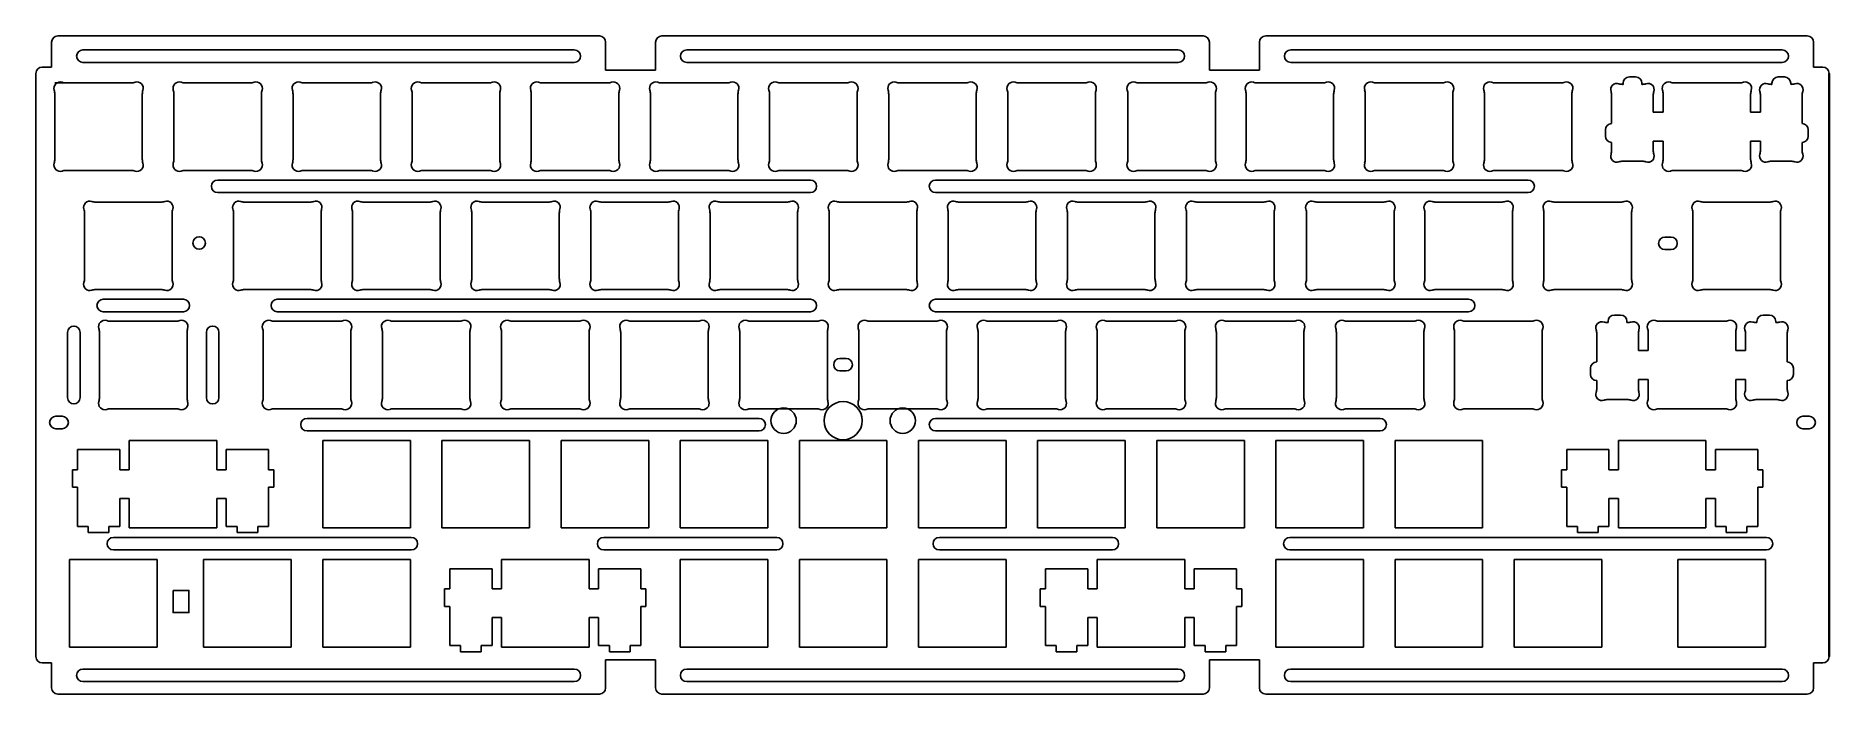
# Model space of a CAD drawing. Header units: millimetres. Extents: x 2777 to 3063, y 1145 to 1250.
import ezdxf

# ---------------------------------------------------------------- set-up
doc = ezdxf.new("R2010")
doc.units = ezdxf.units.MM
doc.layers.add('粗实线层', color=7, linetype='Continuous', lineweight=35)

msp = doc.modelspace()

# ---------------------------------------------------------------- linework, layer by layer
for p, q in [((2779.15, 1248.84), (2779.15, 1244.84)), ((2780.15, 1249.84), (2866.75, 1249.84)), ((2784.15, 1247.59), (2862.75, 1247.59)), ((2867.75, 1248.84), (2867.75, 1244.34)), ((2875.75, 1248.84), (2875.75, 1244.34)), ((2876.75, 1249.84), (2963.3, 1249.84)), ((2880.72, 1247.59), (2959.32, 1247.59)), ((2964.3, 1248.84), (2964.3, 1244.34)), ((2972.3, 1248.84), (2972.3, 1244.34)), ((3059.9, 1249.84), (2973.3, 1249.84)), ((2977.3, 1247.59), (3055.9, 1247.59)), ((3060.9, 1248.84), (3060.9, 1244.84)), ((2777.65, 1244.84), (2779.15, 1244.84)), ((2784.15, 1245.59), (2862.75, 1245.59)), ((2880.72, 1245.59), (2959.32, 1245.59)), ((2977.3, 1245.59), (3055.9, 1245.59)), ((3060.9, 1244.84), (3062.4, 1244.84)), ((2781.45, 1242.32), (2779.67, 1242.32)), ((2781.45, 1242.32), (2791.89, 1242.32)), ((2800.5, 1242.32), (2810.94, 1242.32)), ((2819.55, 1242.32), (2829.99, 1242.32)), ((2838.6, 1242.32), (2849.04, 1242.32)), ((2857.65, 1242.32), (2868.09, 1242.32)), ((2867.75, 1244.34), (2875.75, 1244.34)), ((2876.7, 1242.32), (2887.14, 1242.32)), ((2895.75, 1242.32), (2906.19, 1242.32)), ((2914.8, 1242.32), (2925.24, 1242.32)), ((2933.85, 1242.32), (2944.29, 1242.32)), ((2953.04, 1242.32), (2963.49, 1242.32)), ((2964.3, 1244.34), (2972.3, 1244.34)), ((2971.95, 1242.32), (2982.39, 1242.32)), ((2991, 1242.32), (3001.44, 1242.32)), ((3010.05, 1242.32), (3020.49, 1242.32)), ((3030.4, 1242.09), (3030.45, 1242.09)), ((3030.45, 1242.29), (3030.45, 1242.09)), ((3031.45, 1243.29), (3032.45, 1243.29)), ((3033.45, 1242.29), (3033.45, 1242.09)), ((3033.49, 1242.09), (3033.45, 1242.09)), ((3038.63, 1242.32), (3049.07, 1242.32)), ((3054.2, 1242.09), (3054.25, 1242.09)), ((3054.25, 1242.29), (3054.25, 1242.09)), ((3056.25, 1243.29), (3055.25, 1243.29)), ((3057.25, 1242.29), (3057.25, 1242.09)), ((3057.29, 1242.09), (3057.25, 1242.09)), ((2779.67, 1240.54), (2779.67, 1230.1)), ((2793.67, 1240.54), (2793.67, 1230.1)), ((2798.72, 1240.54), (2798.72, 1230.1)), ((2812.72, 1240.54), (2812.72, 1230.1)), ((2817.77, 1240.54), (2817.77, 1230.1)), ((2831.77, 1240.54), (2831.77, 1230.1)), ((2836.82, 1240.54), (2836.82, 1230.1)), ((2850.82, 1240.54), (2850.82, 1230.1)), ((2855.87, 1240.54), (2855.87, 1230.1)), ((2869.87, 1240.54), (2869.87, 1230.1)), ((2874.92, 1240.54), (2874.92, 1230.1)), ((2888.92, 1240.54), (2888.92, 1230.1)), ((2893.97, 1240.54), (2893.97, 1230.1)), ((2907.97, 1240.54), (2907.97, 1230.1)), ((2913.02, 1240.54), (2913.02, 1230.1)), ((2927.02, 1240.54), (2927.02, 1230.1)), ((2932.07, 1240.54), (2932.07, 1230.1)), ((2946.07, 1240.54), (2946.07, 1230.1)), ((2951.26, 1240.54), (2951.26, 1230.1)), ((2965.26, 1240.54), (2965.26, 1230.1)), ((2970.17, 1240.54), (2970.17, 1230.1)), ((2984.17, 1240.54), (2984.17, 1230.1)), ((2989.22, 1240.54), (2989.22, 1230.1)), ((3003.22, 1240.54), (3003.22, 1230.1)), ((3008.27, 1240.54), (3008.27, 1230.1)), ((3022.27, 1240.54), (3022.27, 1230.1)), ((3028.62, 1240.31), (3028.62, 1235.82)), ((3035.27, 1237.62), (3035.27, 1240.31)), ((3036.85, 1237.62), (3036.85, 1240.54)), ((3050.85, 1237.62), (3050.85, 1240.54)), ((3052.42, 1237.62), (3052.42, 1240.31)), ((3059.07, 1240.31), (3059.07, 1235.82)), ((3036.85, 1237.62), (3035.27, 1237.62)), ((3050.85, 1237.62), (3052.42, 1237.62)), ((3027.62, 1234.82), (3027.62, 1233.82)), ((3060.07, 1234.82), (3060.07, 1233.82)), ((3028.62, 1231.57), (3028.62, 1232.82)), ((3036.85, 1233.02), (3035.27, 1233.02)), ((3035.27, 1231.57), (3035.27, 1233.02)), ((3036.85, 1230.1), (3036.85, 1233.02)), ((3050.85, 1233.02), (3052.42, 1233.02)), ((3050.85, 1230.1), (3050.85, 1233.02)), ((3052.42, 1231.57), (3052.42, 1233.02)), ((3059.07, 1231.57), (3059.07, 1232.82)), ((2781.45, 1228.32), (2791.89, 1228.32)), ((2800.5, 1228.32), (2810.94, 1228.32)), ((2819.55, 1228.32), (2829.99, 1228.32)), ((2838.6, 1228.32), (2849.04, 1228.32)), ((2857.65, 1228.32), (2868.09, 1228.32)), ((2876.7, 1228.32), (2887.14, 1228.32)), ((2895.75, 1228.32), (2906.19, 1228.32)), ((2914.8, 1228.32), (2925.24, 1228.32)), ((2933.85, 1228.32), (2944.29, 1228.32)), ((2953.04, 1228.32), (2963.49, 1228.32)), ((2971.95, 1228.32), (2982.39, 1228.32)), ((2991, 1228.32), (3001.44, 1228.32)), ((3010.05, 1228.32), (3020.49, 1228.32)), ((3030.4, 1229.79), (3033.49, 1229.79)), ((3038.63, 1228.32), (3049.07, 1228.32)), ((3057.29, 1229.79), (3054.2, 1229.79)), ((2900.5, 1226.79), (2805.72, 1226.79)), ((2805.72, 1224.79), (2900.5, 1224.79)), ((2920.5, 1226.79), (3015.27, 1226.79)), ((2920.5, 1224.79), (3015.27, 1224.79)), ((2786.21, 1223.27), (2796.66, 1223.27)), ((2810.03, 1223.27), (2820.47, 1223.27)), ((2829.08, 1223.27), (2839.52, 1223.27)), ((2848.13, 1223.27), (2858.57, 1223.27)), ((2867.18, 1223.27), (2877.62, 1223.27)), ((2886.23, 1223.27), (2896.67, 1223.27)), ((2905.28, 1223.27), (2915.72, 1223.27)), ((2924.33, 1223.27), (2934.77, 1223.27)), ((2943.38, 1223.27), (2953.82, 1223.27)), ((2962.43, 1223.27), (2972.87, 1223.27)), ((2981.62, 1223.27), (2992.06, 1223.27)), ((3000.53, 1223.27), (3010.97, 1223.27)), ((3019.58, 1223.27), (3030.02, 1223.27)), ((3043.39, 1223.27), (3053.83, 1223.27)), ((2784.44, 1221.49), (2784.44, 1211.05)), ((2798.44, 1221.49), (2798.44, 1211.05)), ((2808.25, 1221.49), (2808.25, 1211.05)), ((2822.25, 1221.49), (2822.25, 1211.05)), ((2827.3, 1221.49), (2827.3, 1211.05)), ((2841.3, 1221.49), (2841.3, 1211.05)), ((2846.35, 1221.49), (2846.35, 1211.05)), ((2860.35, 1221.49), (2860.35, 1211.05)), ((2865.4, 1221.49), (2865.4, 1211.05)), ((2879.4, 1221.49), (2879.4, 1211.05)), ((2884.45, 1221.49), (2884.45, 1211.05)), ((2898.45, 1221.49), (2898.45, 1211.05)), ((2903.5, 1221.49), (2903.5, 1211.05)), ((2917.5, 1221.49), (2917.5, 1211.05)), ((2922.55, 1221.49), (2922.55, 1211.05)), ((2936.55, 1221.49), (2936.55, 1211.05)), ((2941.6, 1221.49), (2941.6, 1211.05)), ((2955.6, 1221.49), (2955.6, 1211.05)), ((2960.65, 1221.49), (2960.65, 1211.05)), ((2974.65, 1221.49), (2974.65, 1211.05)), ((2979.84, 1221.49), (2979.84, 1211.05)), ((2993.84, 1221.49), (2993.84, 1211.05)), ((2998.75, 1221.49), (2998.75, 1211.05)), ((3012.75, 1221.49), (3012.75, 1211.05)), ((3017.8, 1221.49), (3017.8, 1211.05)), ((3031.8, 1221.49), (3031.8, 1211.05)), ((3041.61, 1221.49), (3041.61, 1211.05)), ((3055.61, 1221.49), (3055.61, 1211.05)), ((3037.12, 1217.67), (3038.12, 1217.67)), ((2803.04, 1215.37), (2803.04, 1215.37)), ((3038.12, 1215.67), (3037.12, 1215.67)), ((2786.21, 1209.27), (2796.66, 1209.27)), ((2787.4, 1207.74), (2800.23, 1207.74)), ((2810.03, 1209.27), (2820.47, 1209.27)), ((2815.25, 1207.74), (2900.5, 1207.74)), ((2829.08, 1209.27), (2839.52, 1209.27)), ((2848.13, 1209.27), (2858.57, 1209.27)), ((2867.18, 1209.27), (2877.62, 1209.27)), ((2886.23, 1209.27), (2896.67, 1209.27)), ((2905.28, 1209.27), (2915.72, 1209.27)), ((3005.75, 1207.74), (2920.5, 1207.74)), ((2924.33, 1209.27), (2934.77, 1209.27)), ((2943.38, 1209.27), (2953.82, 1209.27)), ((2962.43, 1209.27), (2972.87, 1209.27)), ((2981.62, 1209.27), (2992.06, 1209.27)), ((3000.53, 1209.27), (3010.97, 1209.27)), ((3019.58, 1209.27), (3030.02, 1209.27)), ((3043.39, 1209.27), (3053.83, 1209.27)), ((2787.4, 1205.74), (2800.23, 1205.74)), ((2815.25, 1205.74), (2900.5, 1205.74)), ((3005.75, 1205.74), (2920.5, 1205.74)), ((3029.06, 1205.19), (3030.06, 1205.19)), ((3053.86, 1205.19), (3052.86, 1205.19)), ((2781.72, 1202.44), (2781.72, 1192)), ((2783.72, 1202.44), (2783.72, 1192)), ((2786.82, 1202.44), (2786.82, 1192)), ((2788.59, 1204.22), (2799.04, 1204.22)), ((2800.82, 1202.44), (2800.82, 1192)), ((2803.91, 1202.44), (2803.91, 1192)), ((2805.91, 1202.44), (2805.91, 1192)), ((2813.01, 1202.44), (2813.01, 1192)), ((2814.79, 1204.22), (2825.23, 1204.22)), ((2827.01, 1202.44), (2827.01, 1192)), ((2832.06, 1202.44), (2832.06, 1192)), ((2833.84, 1204.22), (2844.28, 1204.22)), ((2846.06, 1202.44), (2846.06, 1192)), ((2851.11, 1202.44), (2851.11, 1192)), ((2852.89, 1204.22), (2863.33, 1204.22)), ((2865.11, 1202.44), (2865.11, 1192)), ((2870.16, 1202.44), (2870.16, 1192)), ((2871.94, 1204.22), (2882.38, 1204.22)), ((2884.16, 1202.44), (2884.16, 1192)), ((2889.21, 1202.44), (2889.21, 1192)), ((2890.99, 1204.22), (2901.43, 1204.22)), ((2903.21, 1202.44), (2903.21, 1192)), ((2908.26, 1202.44), (2908.26, 1192)), ((2910.04, 1204.22), (2920.48, 1204.22)), ((2922.26, 1202.44), (2922.26, 1192)), ((2927.31, 1202.44), (2927.31, 1192)), ((2929.09, 1204.22), (2939.53, 1204.22)), ((2941.31, 1202.44), (2941.31, 1192)), ((2946.36, 1202.44), (2946.36, 1192)), ((2948.14, 1204.22), (2958.58, 1204.22)), ((2960.36, 1202.44), (2960.36, 1192)), ((2965.41, 1202.44), (2965.41, 1192)), ((2967.19, 1204.22), (2977.63, 1204.22)), ((2979.41, 1202.44), (2979.41, 1192)), ((2984.6, 1202.44), (2984.6, 1192)), ((2986.38, 1204.22), (2996.82, 1204.22)), ((2998.6, 1202.44), (2998.6, 1192)), ((3003.51, 1202.44), (3003.51, 1192)), ((3005.29, 1204.22), (3015.73, 1204.22)), ((3017.51, 1202.44), (3017.51, 1192)), ((3026.24, 1202.21), (3026.24, 1197.72)), ((3028.02, 1203.99), (3028.06, 1203.99)), ((3028.06, 1204.19), (3028.06, 1203.99)), ((3031.06, 1204.19), (3031.06, 1203.99)), ((3031.11, 1203.99), (3031.06, 1203.99)), ((3032.89, 1199.52), (3032.89, 1202.21)), ((3034.46, 1202.44), (3034.46, 1199.52)), ((3046.69, 1204.22), (3036.24, 1204.22)), ((3048.46, 1202.44), (3048.46, 1199.52)), ((3050.04, 1199.52), (3050.04, 1202.21)), ((3051.82, 1203.99), (3051.86, 1203.99)), ((3051.86, 1204.19), (3051.86, 1203.99)), ((3054.86, 1204.19), (3054.86, 1203.99)), ((3054.91, 1203.99), (3054.86, 1203.99)), ((3056.69, 1202.21), (3056.69, 1197.72)), ((3034.46, 1199.52), (3032.89, 1199.52)), ((3048.46, 1199.52), (3050.04, 1199.52)), ((2905.22, 1198.27), (2906.22, 1198.27)), ((2906.22, 1196.27), (2905.22, 1196.27)), ((3025.24, 1196.72), (3025.24, 1195.72)), ((3057.69, 1196.72), (3057.69, 1195.72)), ((3026.24, 1193.47), (3026.24, 1194.72)), ((3034.46, 1194.92), (3032.89, 1194.92)), ((3032.89, 1193.47), (3032.89, 1194.92)), ((3034.46, 1194.92), (3034.46, 1192)), ((3048.46, 1194.92), (3050.04, 1194.92)), ((3048.46, 1194.92), (3048.46, 1192)), ((3050.04, 1193.47), (3050.04, 1194.92)), ((3056.69, 1193.47), (3056.69, 1194.72)), ((2788.59, 1190.22), (2799.04, 1190.22)), ((2814.79, 1190.22), (2825.23, 1190.22)), ((2833.84, 1190.22), (2844.28, 1190.22)), ((2852.89, 1190.22), (2863.33, 1190.22)), ((2871.94, 1190.22), (2882.38, 1190.22)), ((2890.99, 1190.22), (2901.43, 1190.22)), ((2910.04, 1190.22), (2920.48, 1190.22)), ((2929.09, 1190.22), (2939.53, 1190.22)), ((2948.14, 1190.22), (2958.58, 1190.22)), ((2967.19, 1190.22), (2977.63, 1190.22)), ((2986.38, 1190.22), (2996.82, 1190.22)), ((3005.29, 1190.22), (3015.73, 1190.22)), ((3028.02, 1191.69), (3031.11, 1191.69)), ((3046.69, 1190.22), (3036.24, 1190.22)), ((3054.91, 1191.69), (3051.82, 1191.69)), ((2779.84, 1189.02), (2780.84, 1189.02)), ((2820.01, 1188.69), (2892.31, 1188.69)), ((2991.6, 1188.69), (2920.5, 1188.69)), ((3059.21, 1189.02), (3060.21, 1189.02)), ((2780.84, 1187.02), (2779.84, 1187.02)), ((2820.01, 1186.69), (2892.31, 1186.69)), ((2991.6, 1186.69), (2920.5, 1186.69)), ((3060.21, 1187.02), (3059.21, 1187.02)), ((2836.68, 1169.64), (2789.05, 1169.64)), ((2836.68, 1167.64), (2789.05, 1167.64)), ((2895.11, 1169.64), (2867.45, 1169.64)), ((2895.11, 1167.64), (2867.45, 1167.64)), ((2948.78, 1169.64), (2921.12, 1169.64)), ((2948.78, 1167.64), (2921.12, 1167.64)), ((2977.17, 1169.64), (3053.37, 1169.64)), ((2977.17, 1167.64), (3053.37, 1167.64)), ((2867.75, 1145.59), (2867.75, 1150.09)), ((2867.75, 1150.09), (2875.75, 1150.09)), ((2875.75, 1145.59), (2875.75, 1150.09)), ((2964.3, 1145.59), (2964.3, 1150.09)), ((2964.3, 1150.09), (2972.3, 1150.09)), ((2972.3, 1145.59), (2972.3, 1150.09)), ((2777.65, 1149.59), (2779.15, 1149.59)), ((2779.15, 1145.59), (2779.15, 1149.59)), ((2784.15, 1148.59), (2862.75, 1148.59)), ((2880.72, 1148.59), (2959.32, 1148.59)), ((2977.3, 1148.59), (3055.9, 1148.59)), ((3060.9, 1145.59), (3060.9, 1149.59)), ((3060.9, 1149.59), (3062.4, 1149.59)), ((2780.15, 1144.59), (2866.75, 1144.59)), ((2784.15, 1146.59), (2862.75, 1146.59)), ((2963.3, 1144.59), (2876.75, 1144.59)), ((2880.72, 1146.59), (2959.32, 1146.59)), ((3059.9, 1144.59), (2973.3, 1144.59)), ((2977.3, 1146.59), (3055.9, 1146.59))]:
    msp.add_line(p, q)
at = {"linetype": 'Continuous'}
msp.add_line((2776.65, 1243.84), (2776.65, 1150.59), dxfattribs=at)
at = {"color": 0}
for p, q in [((2791.58, 1185.17), (2791.58, 1180.47)), ((2805.58, 1185.17), (2791.58, 1185.17)), ((2805.58, 1180.47), (2805.58, 1185.17)), ((2822.54, 1185.17), (2836.54, 1185.17)), ((2822.54, 1171.17), (2822.54, 1185.17)), ((2836.54, 1185.17), (2836.54, 1171.17)), ((2841.59, 1185.17), (2855.59, 1185.17)), ((2841.59, 1171.17), (2841.59, 1185.17)), ((2855.59, 1185.17), (2855.59, 1171.17)), ((2860.64, 1185.17), (2874.64, 1185.17)), ((2860.64, 1171.17), (2860.64, 1185.17)), ((2874.64, 1185.17), (2874.64, 1171.17)), ((2879.68, 1185.17), (2893.69, 1185.17)), ((2879.68, 1171.17), (2879.68, 1185.17)), ((2893.69, 1185.17), (2893.69, 1171.17)), ((2898.73, 1185.17), (2912.74, 1185.17)), ((2898.73, 1171.17), (2898.73, 1185.17)), ((2912.74, 1185.17), (2912.74, 1171.17)), ((2917.78, 1185.17), (2931.79, 1185.17)), ((2917.78, 1171.17), (2917.78, 1185.17)), ((2931.79, 1185.17), (2931.79, 1171.17)), ((2936.83, 1185.17), (2950.84, 1185.17)), ((2936.83, 1171.17), (2936.83, 1185.17)), ((2950.84, 1185.17), (2950.84, 1171.17)), ((2955.88, 1185.17), (2969.89, 1185.17)), ((2955.88, 1171.17), (2955.88, 1185.17)), ((2969.89, 1185.17), (2969.89, 1171.17)), ((2974.93, 1185.17), (2988.94, 1185.17)), ((2974.93, 1171.17), (2974.93, 1185.17)), ((2988.94, 1185.17), (2988.94, 1171.17)), ((2993.98, 1185.17), (3007.99, 1185.17)), ((2993.98, 1171.17), (2993.98, 1185.17)), ((3007.99, 1185.17), (3007.99, 1171.17)), ((3029.7, 1185.17), (3029.7, 1180.47)), ((3043.7, 1185.17), (3029.7, 1185.17)), ((3043.7, 1180.47), (3043.7, 1185.17)), ((2788.33, 1183.7), (2783.3, 1183.7)), ((2783.3, 1183.7), (2783.3, 1180.47)), ((2790.05, 1183.7), (2788.33, 1183.7)), ((2790.05, 1180.47), (2790.05, 1183.7)), ((2812.13, 1183.7), (2807.1, 1183.7)), ((2807.1, 1183.7), (2807.1, 1180.47)), ((2813.85, 1183.7), (2812.13, 1183.7)), ((2813.85, 1180.47), (2813.85, 1183.7)), ((3026.45, 1183.7), (3021.43, 1183.7)), ((3021.43, 1183.7), (3021.43, 1180.47)), ((3028.18, 1183.7), (3026.45, 1183.7)), ((3028.18, 1180.47), (3028.18, 1183.7)), ((3050.25, 1183.7), (3045.23, 1183.7)), ((3045.23, 1183.7), (3045.23, 1180.47)), ((3051.98, 1183.7), (3050.25, 1183.7)), ((3051.98, 1180.47), (3051.98, 1183.7)), ((2783.3, 1180.47), (2782.48, 1180.47)), ((2782.48, 1180.47), (2782.48, 1177.67)), ((2791.58, 1180.47), (2790.05, 1180.47)), ((2807.1, 1180.47), (2805.58, 1180.47)), ((2814.68, 1180.47), (2813.85, 1180.47)), ((2814.68, 1177.67), (2814.68, 1180.47)), ((3021.43, 1180.47), (3020.6, 1180.47)), ((3020.6, 1180.47), (3020.6, 1177.67)), ((3029.7, 1180.47), (3028.18, 1180.47)), ((3045.23, 1180.47), (3043.7, 1180.47)), ((3052.8, 1180.47), (3051.98, 1180.47)), ((3052.8, 1177.67), (3052.8, 1180.47)), ((2782.48, 1177.67), (2783.3, 1177.67)), ((2783.3, 1177.67), (2783.3, 1171.4)), ((2790.05, 1171.4), (2790.05, 1175.87)), ((2790.05, 1175.87), (2791.58, 1175.87)), ((2791.58, 1175.87), (2791.58, 1171.17)), ((2805.58, 1171.17), (2805.58, 1175.87)), ((2805.58, 1175.87), (2807.1, 1175.87)), ((2807.1, 1175.87), (2807.1, 1171.4)), ((2813.85, 1171.4), (2813.85, 1177.67)), ((2813.85, 1177.67), (2814.68, 1177.67)), ((3020.6, 1177.67), (3021.43, 1177.67)), ((3021.43, 1177.67), (3021.43, 1171.4)), ((3028.18, 1171.4), (3028.18, 1175.87)), ((3028.18, 1175.87), (3029.7, 1175.87)), ((3029.7, 1175.87), (3029.7, 1171.17)), ((3043.7, 1171.17), (3043.7, 1175.87)), ((3043.7, 1175.87), (3045.23, 1175.87)), ((3045.23, 1175.87), (3045.23, 1171.4)), ((3051.98, 1171.4), (3051.98, 1177.67)), ((3051.98, 1177.67), (3052.8, 1177.67)), ((2783.3, 1171.4), (2785.03, 1171.4)), ((2785.03, 1171.4), (2785.03, 1170.42)), ((2785.03, 1170.42), (2788.33, 1170.42)), ((2788.33, 1170.42), (2788.33, 1171.4)), ((2788.33, 1171.4), (2790.05, 1171.4)), ((2791.58, 1171.17), (2805.58, 1171.17)), ((2807.1, 1171.4), (2808.83, 1171.4)), ((2808.83, 1171.4), (2808.83, 1170.42)), ((2808.83, 1170.42), (2812.13, 1170.42)), ((2812.13, 1170.42), (2812.13, 1171.4)), ((2812.13, 1171.4), (2813.85, 1171.4)), ((2836.54, 1171.17), (2822.54, 1171.17)), ((2855.59, 1171.17), (2841.59, 1171.17)), ((2874.64, 1171.17), (2860.64, 1171.17)), ((2893.69, 1171.17), (2879.68, 1171.17)), ((2912.74, 1171.17), (2898.73, 1171.17)), ((2931.79, 1171.17), (2917.78, 1171.17)), ((2950.84, 1171.17), (2936.83, 1171.17)), ((2969.89, 1171.17), (2955.88, 1171.17)), ((2988.94, 1171.17), (2974.93, 1171.17)), ((3007.99, 1171.17), (2993.98, 1171.17)), ((3021.43, 1171.4), (3023.15, 1171.4)), ((3023.15, 1171.4), (3023.15, 1170.42)), ((3023.15, 1170.42), (3026.45, 1170.42)), ((3026.45, 1170.42), (3026.45, 1171.4)), ((3026.45, 1171.4), (3028.18, 1171.4)), ((3029.7, 1171.17), (3043.7, 1171.17)), ((3045.23, 1171.4), (3046.95, 1171.4)), ((3046.95, 1171.4), (3046.95, 1170.42)), ((3046.95, 1170.42), (3050.25, 1170.42)), ((3050.25, 1170.42), (3050.25, 1171.4)), ((3050.25, 1171.4), (3051.98, 1171.4)), ((2782.05, 1166.12), (2796.05, 1166.12)), ((2782.05, 1152.12), (2782.05, 1166.12)), ((2796.05, 1166.12), (2796.05, 1152.12)), ((2803.48, 1166.12), (2817.49, 1166.12)), ((2803.48, 1152.12), (2803.48, 1166.12)), ((2817.49, 1166.12), (2817.49, 1152.12)), ((2822.54, 1166.12), (2836.54, 1166.12)), ((2822.54, 1152.12), (2822.54, 1166.12)), ((2836.54, 1166.12), (2836.54, 1152.12)), ((2847.86, 1164.65), (2842.83, 1164.65)), ((2842.83, 1164.65), (2842.83, 1161.42)), ((2849.59, 1164.65), (2847.86, 1164.65)), ((2849.59, 1161.42), (2849.59, 1164.65)), ((2851.11, 1166.12), (2851.11, 1161.42)), ((2865.11, 1166.12), (2851.11, 1166.12)), ((2865.11, 1161.42), (2865.11, 1166.12)), ((2871.66, 1164.65), (2866.63, 1164.65)), ((2866.63, 1164.65), (2866.63, 1161.42)), ((2873.39, 1164.65), (2871.66, 1164.65)), ((2873.39, 1161.42), (2873.39, 1164.65)), ((2879.68, 1166.12), (2893.69, 1166.12)), ((2879.68, 1152.12), (2879.68, 1166.12)), ((2893.69, 1166.12), (2893.69, 1152.12)), ((2898.73, 1166.12), (2912.74, 1166.12)), ((2898.73, 1152.12), (2898.73, 1166.12)), ((2912.74, 1166.12), (2912.74, 1152.12)), ((2917.78, 1166.12), (2931.79, 1166.12)), ((2917.78, 1152.12), (2917.78, 1166.12)), ((2931.79, 1166.12), (2931.79, 1152.12)), ((2943.11, 1164.65), (2938.08, 1164.65)), ((2938.08, 1164.65), (2938.08, 1161.42)), ((2944.84, 1164.65), (2943.11, 1164.65)), ((2944.84, 1161.42), (2944.84, 1164.65)), ((2946.36, 1166.12), (2946.36, 1161.42)), ((2960.36, 1166.12), (2946.36, 1166.12)), ((2960.36, 1161.42), (2960.36, 1166.12)), ((2966.91, 1164.65), (2961.88, 1164.65)), ((2961.88, 1164.65), (2961.88, 1161.42)), ((2968.64, 1164.65), (2966.91, 1164.65)), ((2968.64, 1161.42), (2968.64, 1164.65)), ((2974.93, 1166.12), (2988.94, 1166.12)), ((2974.93, 1152.12), (2974.93, 1166.12)), ((2988.94, 1166.12), (2988.94, 1152.12)), ((2993.98, 1166.12), (3007.99, 1166.12)), ((2993.98, 1152.12), (2993.98, 1166.12)), ((3007.99, 1166.12), (3007.99, 1152.12)), ((3013.03, 1166.12), (3027.04, 1166.12)), ((3013.03, 1152.12), (3013.03, 1166.12)), ((3027.04, 1166.12), (3027.04, 1152.12)), ((3039.23, 1166.12), (3053.23, 1166.12)), ((3039.23, 1152.12), (3039.23, 1166.12)), ((3053.23, 1166.12), (3053.23, 1152.12)), ((2842.83, 1161.42), (2842.01, 1161.42)), ((2842.01, 1161.42), (2842.01, 1158.62)), ((2851.11, 1161.42), (2849.59, 1161.42)), ((2866.63, 1161.42), (2865.11, 1161.42)), ((2874.21, 1161.42), (2873.39, 1161.42)), ((2874.21, 1158.62), (2874.21, 1161.42)), ((2938.08, 1161.42), (2937.26, 1161.42)), ((2937.26, 1161.42), (2937.26, 1158.62)), ((2946.36, 1161.42), (2944.84, 1161.42)), ((2961.88, 1161.42), (2960.36, 1161.42)), ((2969.46, 1161.42), (2968.64, 1161.42)), ((2969.46, 1158.62), (2969.46, 1161.42)), ((2842.01, 1158.62), (2842.83, 1158.62)), ((2842.83, 1158.62), (2842.83, 1152.35)), ((2873.39, 1152.35), (2873.39, 1158.62)), ((2873.39, 1158.62), (2874.21, 1158.62)), ((2937.26, 1158.62), (2938.08, 1158.62)), ((2938.08, 1158.62), (2938.08, 1152.35)), ((2968.64, 1152.35), (2968.64, 1158.62)), ((2968.64, 1158.62), (2969.46, 1158.62)), ((2849.59, 1152.35), (2849.59, 1156.82)), ((2849.59, 1156.82), (2851.11, 1156.82)), ((2851.11, 1156.82), (2851.11, 1152.12)), ((2865.11, 1152.12), (2865.11, 1156.82)), ((2865.11, 1156.82), (2866.63, 1156.82)), ((2866.63, 1156.82), (2866.63, 1152.35)), ((2944.84, 1152.35), (2944.84, 1156.82)), ((2944.84, 1156.82), (2946.36, 1156.82)), ((2946.36, 1156.82), (2946.36, 1152.12)), ((2960.36, 1152.12), (2960.36, 1156.82)), ((2960.36, 1156.82), (2961.88, 1156.82)), ((2961.88, 1156.82), (2961.88, 1152.35)), ((2796.05, 1152.12), (2782.05, 1152.12)), ((2817.49, 1152.12), (2803.48, 1152.12)), ((2836.54, 1152.12), (2822.54, 1152.12)), ((2842.83, 1152.35), (2844.56, 1152.35)), ((2844.56, 1152.35), (2844.56, 1151.37)), ((2844.56, 1151.37), (2847.86, 1151.37)), ((2847.86, 1151.37), (2847.86, 1152.35)), ((2847.86, 1152.35), (2849.59, 1152.35)), ((2851.11, 1152.12), (2865.11, 1152.12)), ((2866.63, 1152.35), (2868.36, 1152.35)), ((2868.36, 1152.35), (2868.36, 1151.37)), ((2868.36, 1151.37), (2871.66, 1151.37)), ((2871.66, 1151.37), (2871.66, 1152.35)), ((2871.66, 1152.35), (2873.39, 1152.35)), ((2893.69, 1152.12), (2879.68, 1152.12)), ((2912.74, 1152.12), (2898.73, 1152.12)), ((2931.79, 1152.12), (2917.78, 1152.12)), ((2938.08, 1152.35), (2939.81, 1152.35)), ((2939.81, 1152.35), (2939.81, 1151.37)), ((2939.81, 1151.37), (2943.11, 1151.37)), ((2943.11, 1151.37), (2943.11, 1152.35)), ((2943.11, 1152.35), (2944.84, 1152.35)), ((2946.36, 1152.12), (2960.36, 1152.12)), ((2961.88, 1152.35), (2963.61, 1152.35)), ((2963.61, 1152.35), (2963.61, 1151.37)), ((2963.61, 1151.37), (2966.91, 1151.37)), ((2966.91, 1151.37), (2966.91, 1152.35)), ((2966.91, 1152.35), (2968.64, 1152.35)), ((2988.94, 1152.12), (2974.93, 1152.12)), ((3007.99, 1152.12), (2993.98, 1152.12)), ((3027.04, 1152.12), (3013.03, 1152.12)), ((3053.23, 1152.12), (3039.23, 1152.12))]:
    msp.add_line(p, q, dxfattribs=at)
msp.add_lwpolyline([(2798.59, 1161.18), (2801.13, 1161.18), (2801.13, 1157.63), (2798.59, 1157.63), (2798.59, 1161.18)], close=True)
for centre, radius in [((2802.77, 1216.72), 1), ((2896.21, 1188.32), 2.03), ((2905.73, 1188.32), 3.05), ((2915.26, 1188.32), 2.03)]:
    msp.add_circle(centre, radius)
for centre, radius, start, end in [((2780.15, 1248.84), 1, 90, 180), ((2784.15, 1246.59), 1, 90, 270), ((2862.75, 1246.59), 1, 270, 90), ((2866.75, 1248.84), 1, 0, 90), ((2876.75, 1248.84), 1, 90, 180), ((2880.72, 1246.59), 1, 90, 270), ((2959.32, 1246.59), 1, 270, 90), ((2963.3, 1248.84), 1, 0, 90), ((2973.3, 1248.84), 1, 90, 180), ((2977.3, 1246.59), 1, 90, 270), ((3055.9, 1246.59), 1, 270, 90), ((3059.9, 1248.84), 1, 0, 90), ((2777.65, 1243.84), 1, 90, 180), ((3062.4, 1243.84), 1, 0, 90), ((2780.53, 1241.47), 1, 72.0237, 197.9763), ((2781.45, 1244.32), 2, 252.0237, 270), ((2791.89, 1244.32), 2, 270, 287.9763), ((2792.82, 1241.47), 1, 342.0237, 107.9763), ((2799.58, 1241.47), 1, 72.0237, 197.9763), ((2800.5, 1244.32), 2, 252.0237, 270), ((2810.94, 1244.32), 2, 270, 287.9763), ((2811.87, 1241.47), 1, 342.0237, 107.9763), ((2818.63, 1241.47), 1, 72.0237, 197.9763), ((2819.55, 1244.32), 2, 252.0237, 270), ((2829.99, 1244.32), 2, 270, 287.9763), ((2830.92, 1241.47), 1, 342.0237, 107.9763), ((2837.68, 1241.47), 1, 72.0237, 197.9763), ((2838.6, 1244.32), 2, 252.0237, 270), ((2849.04, 1244.32), 2, 270, 287.9763), ((2849.97, 1241.47), 1, 342.0237, 107.9763), ((2856.73, 1241.47), 1, 72.0237, 197.9763), ((2857.65, 1244.32), 2, 252.0237, 270), ((2868.09, 1244.32), 2, 270, 287.9763), ((2869.02, 1241.47), 1, 342.0237, 107.9763), ((2875.77, 1241.47), 1, 72.0237, 197.9763), ((2876.7, 1244.32), 2, 252.0237, 270), ((2887.14, 1244.32), 2, 270, 287.9763), ((2888.07, 1241.47), 1, 342.0237, 107.9763), ((2894.82, 1241.47), 1, 72.0237, 197.9763), ((2895.75, 1244.32), 2, 252.0237, 270), ((2906.19, 1244.32), 2, 270, 287.9763), ((2907.12, 1241.47), 1, 342.0237, 107.9763), ((2913.88, 1241.47), 1, 72.0237, 197.9763), ((2914.8, 1244.32), 2, 252.0237, 270), ((2925.24, 1244.32), 2, 270, 287.9763), ((2926.17, 1241.47), 1, 342.0237, 107.9763), ((2932.93, 1241.47), 1, 72.0237, 197.9763), ((2933.85, 1244.32), 2, 252.0237, 270), ((2944.29, 1244.32), 2, 270, 287.9763), ((2945.22, 1241.47), 1, 342.0237, 107.9763), ((2952.12, 1241.47), 1, 72.0237, 197.9763), ((2953.04, 1244.32), 2, 252.0237, 270), ((2963.49, 1244.32), 2, 270, 287.9763), ((2964.41, 1241.47), 1, 342.0237, 107.9763), ((2971.03, 1241.47), 1, 72.0237, 197.9763), ((2971.95, 1244.32), 2, 252.0237, 270), ((2982.39, 1244.32), 2, 270, 287.9763), ((2983.32, 1241.47), 1, 342.0237, 107.9763), ((2990.08, 1241.47), 1, 72.0237, 197.9763), ((2991, 1244.32), 2, 252.0237, 270), ((3001.44, 1244.32), 2, 270, 287.9763), ((3002.37, 1241.47), 1, 342.0237, 107.9763), ((3009.13, 1241.47), 1, 72.0237, 197.9763), ((3010.05, 1244.32), 2, 252.0237, 270), ((3020.49, 1244.32), 2, 270, 287.9763), ((3021.42, 1241.47), 1, 342.0237, 107.9763), ((3029.48, 1241.24), 1, 72.0237, 197.9763), ((3030.4, 1244.09), 2, 252.0237, 270), ((3031.45, 1242.29), 1, 90, 180), ((3032.45, 1242.29), 1, 360, 90), ((3033.49, 1244.09), 2, 270, 287.9763), ((3034.42, 1241.24), 1, 342.0237, 107.9763), ((3037.7, 1241.47), 1, 72.0237, 197.9763), ((3038.63, 1244.32), 2, 252.0237, 270), ((3049.07, 1244.32), 2, 270, 287.9763), ((3049.99, 1241.47), 1, 342.0237, 107.9763), ((3053.28, 1241.24), 1, 72.0237, 197.9763), ((3054.2, 1244.09), 2, 252.0237, 270), ((3055.25, 1242.29), 1, 90, 180), ((3056.25, 1242.29), 1, 0, 90), ((3057.29, 1244.09), 2, 270, 287.9763), ((3058.22, 1241.24), 1, 342.0237, 107.9763), ((2777.67, 1240.54), 2, 0, 17.9763), ((2795.67, 1240.54), 2, 162.0237, 180), ((2796.72, 1240.54), 2, 0, 17.9763), ((2814.72, 1240.54), 2, 162.0237, 180), ((2815.77, 1240.54), 2, 0, 17.9763), ((2833.77, 1240.54), 2, 162.0237, 180), ((2834.82, 1240.54), 2, 0, 17.9763), ((2852.82, 1240.54), 2, 162.0237, 180), ((2853.87, 1240.54), 2, 0, 17.9763), ((2871.87, 1240.54), 2, 162.0237, 180), ((2872.92, 1240.54), 2, 0, 17.9763), ((2890.92, 1240.54), 2, 162.0237, 180), ((2891.97, 1240.54), 2, 0, 17.9763), ((2909.97, 1240.54), 2, 162.0237, 180), ((2911.02, 1240.54), 2, 0, 17.9763), ((2929.02, 1240.54), 2, 162.0237, 180), ((2930.07, 1240.54), 2, 0, 17.9763), ((2948.07, 1240.54), 2, 162.0237, 180), ((2949.26, 1240.54), 2, 0, 17.9763), ((2967.26, 1240.54), 2, 162.0237, 180), ((2968.17, 1240.54), 2, 0, 17.9763), ((2986.17, 1240.54), 2, 162.0237, 180), ((2987.22, 1240.54), 2, 0, 17.9763), ((3005.22, 1240.54), 2, 162.0237, 180), ((3006.27, 1240.54), 2, 0, 17.9763), ((3024.27, 1240.54), 2, 162.0237, 180), ((3026.62, 1240.31), 2, 0, 17.9763), ((3037.27, 1240.31), 2, 162.0237, 180), ((3034.85, 1240.54), 2, 0, 17.9763), ((3052.85, 1240.54), 2, 162.0237, 180), ((3050.42, 1240.31), 2, 0, 17.9763), ((3061.07, 1240.31), 2, 162.0237, 180), ((3028.62, 1234.82), 1, 90, 180), ((3028.62, 1233.82), 1, 180, 270), ((3059.07, 1234.82), 1, 0, 90), ((3059.07, 1233.82), 1, 270, 0), ((3029.48, 1230.64), 1, 162.0237, 287.9763), ((3026.62, 1231.57), 2, 342.0237, 0), ((3034.42, 1230.64), 1, 252.0237, 17.9763), ((3037.27, 1231.57), 2, 180, 197.9763), ((3053.28, 1230.64), 1, 162.0237, 287.9763), ((3050.42, 1231.57), 2, 342.0237, 0), ((3058.22, 1230.64), 1, 252.0237, 17.9763), ((3061.07, 1231.57), 2, 180, 197.9763), ((2780.53, 1229.17), 1, 162.0237, 287.9763), ((2777.67, 1230.1), 2, 342.0237, 0), ((2781.45, 1226.32), 2, 90, 107.9763), ((2791.89, 1226.32), 2, 72.0237, 90), ((2792.82, 1229.17), 1, 252.0237, 17.9763), ((2795.67, 1230.1), 2, 180, 197.9763), ((2799.58, 1229.17), 1, 162.0237, 287.9763), ((2796.72, 1230.1), 2, 342.0237, 0), ((2800.5, 1226.32), 2, 90, 107.9763), ((2810.94, 1226.32), 2, 72.0237, 90), ((2811.87, 1229.17), 1, 252.0237, 17.9763), ((2814.72, 1230.1), 2, 180, 197.9763), ((2818.63, 1229.17), 1, 162.0237, 287.9763), ((2815.77, 1230.1), 2, 342.0237, 0), ((2819.55, 1226.32), 2, 90, 107.9763), ((2829.99, 1226.32), 2, 72.0237, 90), ((2830.92, 1229.17), 1, 252.0237, 17.9763), ((2833.77, 1230.1), 2, 180, 197.9763), ((2837.68, 1229.17), 1, 162.0237, 287.9763), ((2834.82, 1230.1), 2, 342.0237, 0), ((2838.6, 1226.32), 2, 90, 107.9763), ((2849.04, 1226.32), 2, 72.0237, 90), ((2849.97, 1229.17), 1, 252.0237, 17.9763), ((2852.82, 1230.1), 2, 180, 197.9763), ((2856.73, 1229.17), 1, 162.0237, 287.9763), ((2853.87, 1230.1), 2, 342.0237, 0), ((2857.65, 1226.32), 2, 90, 107.9763), ((2868.09, 1226.32), 2, 72.0237, 90), ((2869.02, 1229.17), 1, 252.0237, 17.9763), ((2871.87, 1230.1), 2, 180, 197.9763), ((2875.77, 1229.17), 1, 162.0237, 287.9763), ((2872.92, 1230.1), 2, 342.0237, 0), ((2876.7, 1226.32), 2, 90, 107.9763), ((2887.14, 1226.32), 2, 72.0237, 90), ((2888.07, 1229.17), 1, 252.0237, 17.9763), ((2890.92, 1230.1), 2, 180, 197.9763), ((2894.82, 1229.17), 1, 162.0237, 287.9763), ((2891.97, 1230.1), 2, 342.0237, 0), ((2895.75, 1226.32), 2, 90, 107.9763), ((2906.19, 1226.32), 2, 72.0237, 90), ((2907.12, 1229.17), 1, 252.0237, 17.9763), ((2909.97, 1230.1), 2, 180, 197.9763), ((2913.88, 1229.17), 1, 162.0237, 287.9763), ((2911.02, 1230.1), 2, 342.0237, 0), ((2914.8, 1226.32), 2, 90, 107.9763), ((2925.24, 1226.32), 2, 72.0237, 90), ((2926.17, 1229.17), 1, 252.0237, 17.9763), ((2929.02, 1230.1), 2, 180, 197.9763), ((2932.93, 1229.17), 1, 162.0237, 287.9763), ((2930.07, 1230.1), 2, 342.0237, 0), ((2933.85, 1226.32), 2, 90, 107.9763), ((2944.29, 1226.32), 2, 72.0237, 90), ((2945.22, 1229.17), 1, 252.0237, 17.9763), ((2948.07, 1230.1), 2, 180, 197.9763), ((2952.12, 1229.17), 1, 162.0237, 287.9763), ((2949.26, 1230.1), 2, 342.0237, 0), ((2953.04, 1226.32), 2, 90, 107.9763), ((2963.49, 1226.32), 2, 72.0237, 90), ((2964.41, 1229.17), 1, 252.0237, 17.9763), ((2967.26, 1230.1), 2, 180, 197.9763), ((2971.03, 1229.17), 1, 162.0237, 287.9763), ((2968.17, 1230.1), 2, 342.0237, 0), ((2971.95, 1226.32), 2, 90, 107.9763), ((2982.39, 1226.32), 2, 72.0237, 90), ((2983.32, 1229.17), 1, 252.0237, 17.9763), ((2986.17, 1230.1), 2, 180, 197.9763), ((2990.08, 1229.17), 1, 162.0237, 287.9763), ((2987.22, 1230.1), 2, 342.0237, 0), ((2991, 1226.32), 2, 90, 107.9763), ((3001.44, 1226.32), 2, 72.0237, 90), ((3002.37, 1229.17), 1, 252.0237, 17.9763), ((3005.22, 1230.1), 2, 180, 197.9763), ((3009.13, 1229.17), 1, 162.0237, 287.9763), ((3006.27, 1230.1), 2, 342.0237, 0), ((3010.05, 1226.32), 2, 90, 107.9763), ((3020.49, 1226.32), 2, 72.0237, 90), ((3021.42, 1229.17), 1, 252.0237, 17.9763), ((3024.27, 1230.1), 2, 180, 197.9763), ((3030.4, 1227.79), 2, 90, 107.9763), ((3033.49, 1227.79), 2, 72.0237, 90), ((3037.7, 1229.17), 1, 162.0237, 287.9763), ((3034.85, 1230.1), 2, 342.0237, 0), ((3038.63, 1226.32), 2, 90, 107.9763), ((3049.07, 1226.32), 2, 72.0237, 90), ((3049.99, 1229.17), 1, 252.0237, 17.9763), ((3052.85, 1230.1), 2, 180, 197.9763), ((3054.2, 1227.79), 2, 90, 107.9763), ((3057.29, 1227.79), 2, 72.0237, 90), ((2805.72, 1225.79), 1, 90, 270), ((2900.5, 1225.79), 1, 270, 90), ((2920.5, 1225.79), 1, 90, 270), ((3015.27, 1225.79), 1, 270, 90), ((2785.29, 1222.42), 1, 72.0237, 197.9763), ((2782.44, 1221.49), 2, 0, 17.9763), ((2786.21, 1225.27), 2, 252.0237, 270), ((2796.66, 1225.27), 2, 270, 287.9763), ((2797.58, 1222.42), 1, 342.0237, 107.9763), ((2800.44, 1221.49), 2, 162.0237, 180), ((2809.1, 1222.42), 1, 72.0237, 197.9763), ((2806.25, 1221.49), 2, 0, 17.9763), ((2810.03, 1225.27), 2, 252.0237, 270), ((2820.47, 1225.27), 2, 270, 287.9763), ((2821.39, 1222.42), 1, 342.0237, 107.9763), ((2824.25, 1221.49), 2, 162.0237, 180), ((2828.15, 1222.42), 1, 72.0237, 197.9763), ((2825.3, 1221.49), 2, 0, 17.9763), ((2829.08, 1225.27), 2, 252.0237, 270), ((2839.52, 1225.27), 2, 270, 287.9763), ((2840.44, 1222.42), 1, 342.0237, 107.9763), ((2843.3, 1221.49), 2, 162.0237, 180), ((2847.2, 1222.42), 1, 72.0237, 197.9763), ((2844.35, 1221.49), 2, 0, 17.9763), ((2848.13, 1225.27), 2, 252.0237, 270), ((2858.57, 1225.27), 2, 270, 287.9763), ((2859.49, 1222.42), 1, 342.0237, 107.9763), ((2862.35, 1221.49), 2, 162.0237, 180), ((2866.25, 1222.42), 1, 72.0237, 197.9763), ((2863.4, 1221.49), 2, 0, 17.9763), ((2867.18, 1225.27), 2, 252.0237, 270), ((2877.62, 1225.27), 2, 270, 287.9763), ((2878.54, 1222.42), 1, 342.0237, 107.9763), ((2881.4, 1221.49), 2, 162.0237, 180), ((2885.3, 1222.42), 1, 72.0237, 197.9763), ((2882.45, 1221.49), 2, 0, 17.9763), ((2886.23, 1225.27), 2, 252.0237, 270), ((2896.67, 1225.27), 2, 270, 287.9763), ((2897.59, 1222.42), 1, 342.0237, 107.9763), ((2900.45, 1221.49), 2, 162.0237, 180), ((2904.35, 1222.42), 1, 72.0237, 197.9763), ((2901.5, 1221.49), 2, 0, 17.9763), ((2905.28, 1225.27), 2, 252.0237, 270), ((2915.72, 1225.27), 2, 270, 287.9763), ((2916.64, 1222.42), 1, 342.0237, 107.9763), ((2919.5, 1221.49), 2, 162.0237, 180), ((2923.4, 1222.42), 1, 72.0237, 197.9763), ((2920.55, 1221.49), 2, 0, 17.9763), ((2924.33, 1225.27), 2, 252.0237, 270), ((2934.77, 1225.27), 2, 270, 287.9763), ((2935.69, 1222.42), 1, 342.0237, 107.9763), ((2938.55, 1221.49), 2, 162.0237, 180), ((2942.45, 1222.42), 1, 72.0237, 197.9763), ((2939.6, 1221.49), 2, 0, 17.9763), ((2943.38, 1225.27), 2, 252.0237, 270), ((2953.82, 1225.27), 2, 270, 287.9763), ((2954.74, 1222.42), 1, 342.0237, 107.9763), ((2957.6, 1221.49), 2, 162.0237, 180), ((2961.5, 1222.42), 1, 72.0237, 197.9763), ((2958.65, 1221.49), 2, 0, 17.9763), ((2962.43, 1225.27), 2, 252.0237, 270), ((2972.87, 1225.27), 2, 270, 287.9763), ((2973.79, 1222.42), 1, 342.0237, 107.9763), ((2976.65, 1221.49), 2, 162.0237, 180), ((2980.69, 1222.42), 1, 72.0237, 197.9763), ((2977.84, 1221.49), 2, 0, 17.9763), ((2981.62, 1225.27), 2, 252.0237, 270), ((2992.06, 1225.27), 2, 270, 287.9763), ((2992.99, 1222.42), 1, 342.0237, 107.9763), ((2995.84, 1221.49), 2, 162.0237, 180), ((2999.6, 1222.42), 1, 72.0237, 197.9763), ((2996.75, 1221.49), 2, 0, 17.9763), ((3000.53, 1225.27), 2, 252.0237, 270), ((3010.97, 1225.27), 2, 270, 287.9763), ((3011.89, 1222.42), 1, 342.0237, 107.9763), ((3014.75, 1221.49), 2, 162.0237, 180), ((3018.65, 1222.42), 1, 72.0237, 197.9763), ((3015.8, 1221.49), 2, 0, 17.9763), ((3019.58, 1225.27), 2, 252.0237, 270), ((3030.02, 1225.27), 2, 270, 287.9763), ((3030.94, 1222.42), 1, 342.0237, 107.9763), ((3033.8, 1221.49), 2, 162.0237, 180), ((3042.46, 1222.42), 1, 72.0237, 197.9763), ((3039.61, 1221.49), 2, 0, 17.9763), ((3043.39, 1225.27), 2, 252.0237, 270), ((3053.83, 1225.27), 2, 270, 287.9763), ((3054.76, 1222.42), 1, 342.0237, 107.9763), ((3057.61, 1221.49), 2, 162.0237, 180), ((3037.12, 1216.67), 1, 90, 270), ((3038.12, 1216.67), 1, 270, 90), ((2785.29, 1210.12), 1, 162.0237, 287.9763), ((2782.44, 1211.05), 2, 342.0237, 0), ((2797.58, 1210.12), 1, 252.0237, 17.9763), ((2800.44, 1211.05), 2, 180, 197.9763), ((2809.1, 1210.12), 1, 162.0237, 287.9763), ((2806.25, 1211.05), 2, 342.0237, 0), ((2821.39, 1210.12), 1, 252.0237, 17.9763), ((2824.25, 1211.05), 2, 180, 197.9763), ((2828.15, 1210.12), 1, 162.0237, 287.9763), ((2825.3, 1211.05), 2, 342.0237, 0), ((2840.44, 1210.12), 1, 252.0237, 17.9763), ((2843.3, 1211.05), 2, 180, 197.9763), ((2847.2, 1210.12), 1, 162.0237, 287.9763), ((2844.35, 1211.05), 2, 342.0237, 0), ((2859.49, 1210.12), 1, 252.0237, 17.9763), ((2862.35, 1211.05), 2, 180, 197.9763), ((2866.25, 1210.12), 1, 162.0237, 287.9763), ((2863.4, 1211.05), 2, 342.0237, 0), ((2878.54, 1210.12), 1, 252.0237, 17.9763), ((2881.4, 1211.05), 2, 180, 197.9763), ((2885.3, 1210.12), 1, 162.0237, 287.9763), ((2882.45, 1211.05), 2, 342.0237, 0), ((2897.59, 1210.12), 1, 252.0237, 17.9763), ((2900.45, 1211.05), 2, 180, 197.9763), ((2904.35, 1210.12), 1, 162.0237, 287.9763), ((2901.5, 1211.05), 2, 342.0237, 0), ((2916.64, 1210.12), 1, 252.0237, 17.9763), ((2919.5, 1211.05), 2, 180, 197.9763), ((2923.4, 1210.12), 1, 162.0237, 287.9763), ((2920.55, 1211.05), 2, 342.0237, 0), ((2935.69, 1210.12), 1, 252.0237, 17.9763), ((2938.55, 1211.05), 2, 180, 197.9763), ((2942.45, 1210.12), 1, 162.0237, 287.9763), ((2939.6, 1211.05), 2, 342.0237, 0), ((2954.74, 1210.12), 1, 252.0237, 17.9763), ((2957.6, 1211.05), 2, 180, 197.9763), ((2961.5, 1210.12), 1, 162.0237, 287.9763), ((2958.65, 1211.05), 2, 342.0237, 0), ((2973.79, 1210.12), 1, 252.0237, 17.9763), ((2976.65, 1211.05), 2, 180, 197.9763), ((2980.69, 1210.12), 1, 162.0237, 287.9763), ((2977.84, 1211.05), 2, 342.0237, 0), ((2992.99, 1210.12), 1, 252.0237, 17.9763), ((2995.84, 1211.05), 2, 180, 197.9763), ((2999.6, 1210.12), 1, 162.0237, 287.9763), ((2996.75, 1211.05), 2, 342.0237, 0), ((3011.89, 1210.12), 1, 252.0237, 17.9763), ((3014.75, 1211.05), 2, 180, 197.9763), ((3018.65, 1210.12), 1, 162.0237, 287.9763), ((3015.8, 1211.05), 2, 342.0237, 0), ((3030.94, 1210.12), 1, 252.0237, 17.9763), ((3033.8, 1211.05), 2, 180, 197.9763), ((3042.46, 1210.12), 1, 162.0237, 287.9763), ((3039.61, 1211.05), 2, 342.0237, 0), ((3054.76, 1210.12), 1, 252.0237, 17.9763), ((3057.61, 1211.05), 2, 180, 197.9763), ((2786.21, 1207.27), 2, 90, 107.9763), ((2787.4, 1206.74), 1, 90, 270), ((2796.66, 1207.27), 2, 72.0237, 90), ((2800.23, 1206.74), 1, 270, 90), ((2810.03, 1207.27), 2, 90, 107.9763), ((2815.25, 1206.74), 1, 90, 270), ((2820.47, 1207.27), 2, 72.0237, 90), ((2829.08, 1207.27), 2, 90, 107.9763), ((2839.52, 1207.27), 2, 72.0237, 90), ((2848.13, 1207.27), 2, 90, 107.9763), ((2858.57, 1207.27), 2, 72.0237, 90), ((2867.18, 1207.27), 2, 90, 107.9763), ((2877.62, 1207.27), 2, 72.0237, 90), ((2886.23, 1207.27), 2, 90, 107.9763), ((2896.67, 1207.27), 2, 72.0237, 90), ((2900.5, 1206.74), 1, 270, 90), ((2905.28, 1207.27), 2, 90, 107.9763), ((2915.72, 1207.27), 2, 72.0237, 90), ((2920.5, 1206.74), 1, 90, 270), ((2924.33, 1207.27), 2, 90, 107.9763), ((2934.77, 1207.27), 2, 72.0237, 90), ((2943.38, 1207.27), 2, 90, 107.9763), ((2953.82, 1207.27), 2, 72.0237, 90), ((2962.43, 1207.27), 2, 90, 107.9763), ((2972.87, 1207.27), 2, 72.0237, 90), ((2981.62, 1207.27), 2, 90, 107.9763), ((2992.06, 1207.27), 2, 72.0237, 90), ((3000.53, 1207.27), 2, 90, 107.9763), ((3005.75, 1206.74), 1, 270, 90), ((3010.97, 1207.27), 2, 72.0237, 90), ((3019.58, 1207.27), 2, 90, 107.9763), ((3030.02, 1207.27), 2, 72.0237, 90), ((3043.39, 1207.27), 2, 90, 107.9763), ((3053.83, 1207.27), 2, 72.0237, 90), ((2787.67, 1203.37), 1, 72.0237, 197.9763), ((2799.96, 1203.37), 1, 342.0237, 107.9763), ((2813.86, 1203.37), 1, 72.0237, 197.9763), ((2826.16, 1203.37), 1, 342.0237, 107.9763), ((2832.91, 1203.37), 1, 72.0237, 197.9763), ((2845.21, 1203.37), 1, 342.0237, 107.9763), ((2851.96, 1203.37), 1, 72.0237, 197.9763), ((2864.26, 1203.37), 1, 342.0237, 107.9763), ((2871.01, 1203.37), 1, 72.0237, 197.9763), ((2883.31, 1203.37), 1, 342.0237, 107.9763), ((2890.06, 1203.37), 1, 72.0237, 197.9763), ((2902.36, 1203.37), 1, 342.0237, 107.9763), ((2909.11, 1203.37), 1, 72.0237, 197.9763), ((2921.41, 1203.37), 1, 342.0237, 107.9763), ((2928.16, 1203.37), 1, 72.0237, 197.9763), ((2940.45, 1203.37), 1, 342.0237, 107.9763), ((2947.21, 1203.37), 1, 72.0237, 197.9763), ((2959.51, 1203.37), 1, 342.0237, 107.9763), ((2966.26, 1203.37), 1, 72.0237, 197.9763), ((2978.56, 1203.37), 1, 342.0237, 107.9763), ((2985.46, 1203.37), 1, 72.0237, 197.9763), ((2997.75, 1203.37), 1, 342.0237, 107.9763), ((3004.36, 1203.37), 1, 72.0237, 197.9763), ((3016.66, 1203.37), 1, 342.0237, 107.9763), ((3029.06, 1204.19), 1, 90, 180), ((3030.06, 1204.19), 1, 360, 90), ((3035.32, 1203.37), 1, 72.0237, 197.9763), ((3047.61, 1203.37), 1, 342.0237, 107.9763), ((3052.86, 1204.19), 1, 90, 180), ((3053.86, 1204.19), 1, 0, 90), ((2782.72, 1202.44), 1, 0, 180), ((2784.82, 1202.44), 2, 0, 17.9763), ((2788.59, 1206.22), 2, 252.0237, 270), ((2799.04, 1206.22), 2, 270, 287.9763), ((2802.82, 1202.44), 2, 162.0237, 180), ((2804.91, 1202.44), 1, 0, 180), ((2811.01, 1202.44), 2, 0, 17.9763), ((2814.79, 1206.22), 2, 252.0237, 270), ((2825.23, 1206.22), 2, 270, 287.9763), ((2829.01, 1202.44), 2, 162.0237, 180), ((2830.06, 1202.44), 2, 0, 17.9763), ((2833.84, 1206.22), 2, 252.0237, 270), ((2844.28, 1206.22), 2, 270, 287.9763), ((2848.06, 1202.44), 2, 162.0237, 180), ((2849.11, 1202.44), 2, 0, 17.9763), ((2852.89, 1206.22), 2, 252.0237, 270), ((2863.33, 1206.22), 2, 270, 287.9763), ((2867.11, 1202.44), 2, 162.0237, 180), ((2868.16, 1202.44), 2, 0, 17.9763), ((2871.94, 1206.22), 2, 252.0237, 270), ((2882.38, 1206.22), 2, 270, 287.9763), ((2886.16, 1202.44), 2, 162.0237, 180), ((2887.21, 1202.44), 2, 0, 17.9763), ((2890.99, 1206.22), 2, 252.0237, 270), ((2901.43, 1206.22), 2, 270, 287.9763), ((2905.21, 1202.44), 2, 162.0237, 180), ((2906.26, 1202.44), 2, 0, 17.9763), ((2910.04, 1206.22), 2, 252.0237, 270), ((2920.48, 1206.22), 2, 270, 287.9763), ((2924.26, 1202.44), 2, 162.0237, 180), ((2925.31, 1202.44), 2, 0, 17.9763), ((2929.09, 1206.22), 2, 252.0237, 270), ((2939.53, 1206.22), 2, 270, 287.9763), ((2943.31, 1202.44), 2, 162.0237, 180), ((2944.36, 1202.44), 2, 0, 17.9763), ((2948.14, 1206.22), 2, 252.0237, 270), ((2958.58, 1206.22), 2, 270, 287.9763), ((2962.36, 1202.44), 2, 162.0237, 180), ((2963.41, 1202.44), 2, 0, 17.9763), ((2967.19, 1206.22), 2, 252.0237, 270), ((2977.63, 1206.22), 2, 270, 287.9763), ((2981.41, 1202.44), 2, 162.0237, 180), ((2982.6, 1202.44), 2, 0, 17.9763), ((2986.38, 1206.22), 2, 252.0237, 270), ((2996.82, 1206.22), 2, 270, 287.9763), ((3000.6, 1202.44), 2, 162.0237, 180), ((3001.51, 1202.44), 2, 0, 17.9763), ((3005.29, 1206.22), 2, 252.0237, 270), ((3015.73, 1206.22), 2, 270, 287.9763), ((3019.51, 1202.44), 2, 162.0237, 180), ((3027.09, 1203.14), 1, 72.0237, 197.9763), ((3024.24, 1202.21), 2, 0, 17.9763), ((3028.02, 1205.99), 2, 252.0237, 270), ((3031.11, 1205.99), 2, 270, 287.9763), ((3032.04, 1203.14), 1, 342.0237, 107.9763), ((3034.89, 1202.21), 2, 162.0237, 180), ((3032.46, 1202.44), 2, 0, 17.9763), ((3036.24, 1206.22), 2, 252.0237, 270), ((3046.69, 1206.22), 2, 270, 287.9763), ((3050.46, 1202.44), 2, 162.0237, 180), ((3050.89, 1203.14), 1, 72.0237, 197.9763), ((3048.04, 1202.21), 2, 0, 17.9763), ((3051.82, 1205.99), 2, 252.0237, 270), ((3054.91, 1205.99), 2, 270, 287.9763), ((3055.84, 1203.14), 1, 342.0237, 107.9763), ((3058.69, 1202.21), 2, 162.0237, 180), ((2905.22, 1197.27), 1, 90, 270), ((2906.22, 1197.27), 1, 270, 90), ((3026.24, 1196.72), 1, 90, 180), ((3056.69, 1196.72), 1, 0, 90), ((3026.24, 1195.72), 1, 180, 270), ((3024.24, 1193.47), 2, 342.0237, 0), ((3034.89, 1193.47), 2, 180, 197.9763), ((3048.04, 1193.47), 2, 342.0237, 0), ((3056.69, 1195.72), 1, 270, 0), ((3058.69, 1193.47), 2, 180, 197.9763), ((2782.72, 1192), 1, 180, 0), ((2787.67, 1191.07), 1, 162.0237, 287.9763), ((2784.82, 1192), 2, 342.0237, 0), ((2788.59, 1188.22), 2, 90, 107.9763), ((2799.04, 1188.22), 2, 72.0237, 90), ((2799.96, 1191.07), 1, 252.0237, 17.9763), ((2802.82, 1192), 2, 180, 197.9763), ((2804.91, 1192), 1, 180, 0), ((2813.86, 1191.07), 1, 162.0237, 287.9763), ((2811.01, 1192), 2, 342.0237, 0), ((2814.79, 1188.22), 2, 90, 107.9763), ((2825.23, 1188.22), 2, 72.0237, 90), ((2826.16, 1191.07), 1, 252.0237, 17.9763), ((2829.01, 1192), 2, 180, 197.9763), ((2832.91, 1191.07), 1, 162.0237, 287.9763), ((2830.06, 1192), 2, 342.0237, 0), ((2833.84, 1188.22), 2, 90, 107.9763), ((2844.28, 1188.22), 2, 72.0237, 90), ((2845.21, 1191.07), 1, 252.0237, 17.9763), ((2848.06, 1192), 2, 180, 197.9763), ((2851.96, 1191.07), 1, 162.0237, 287.9763), ((2849.11, 1192), 2, 342.0237, 0), ((2852.89, 1188.22), 2, 90, 107.9763), ((2863.33, 1188.22), 2, 72.0237, 90), ((2864.26, 1191.07), 1, 252.0237, 17.9763), ((2867.11, 1192), 2, 180, 197.9763), ((2871.01, 1191.07), 1, 162.0237, 287.9763), ((2868.16, 1192), 2, 342.0237, 0), ((2871.94, 1188.22), 2, 90, 107.9763), ((2882.38, 1188.22), 2, 72.0237, 90), ((2883.31, 1191.07), 1, 252.0237, 17.9763), ((2886.16, 1192), 2, 180, 197.9763), ((2890.06, 1191.07), 1, 162.0237, 287.9763), ((2887.21, 1192), 2, 342.0237, 0), ((2890.99, 1188.22), 2, 90, 107.9763), ((2901.43, 1188.22), 2, 72.0237, 90), ((2902.36, 1191.07), 1, 252.0237, 17.9763), ((2905.21, 1192), 2, 180, 197.9763), ((2909.11, 1191.07), 1, 162.0237, 287.9763), ((2906.26, 1192), 2, 342.0237, 0), ((2910.04, 1188.22), 2, 90, 107.9763), ((2920.48, 1188.22), 2, 72.0237, 90), ((2921.41, 1191.07), 1, 252.0237, 17.9763), ((2924.26, 1192), 2, 180, 197.9763), ((2928.16, 1191.07), 1, 162.0237, 287.9763), ((2925.31, 1192), 2, 342.0237, 0), ((2929.09, 1188.22), 2, 90, 107.9763), ((2939.53, 1188.22), 2, 72.0237, 90), ((2940.45, 1191.07), 1, 252.0237, 17.9763), ((2943.31, 1192), 2, 180, 197.9763), ((2947.21, 1191.07), 1, 162.0237, 287.9763), ((2944.36, 1192), 2, 342.0237, 0), ((2948.14, 1188.22), 2, 90, 107.9763), ((2958.58, 1188.22), 2, 72.0237, 90), ((2959.51, 1191.07), 1, 252.0237, 17.9763), ((2962.36, 1192), 2, 180, 197.9763), ((2966.26, 1191.07), 1, 162.0237, 287.9763), ((2963.41, 1192), 2, 342.0237, 0), ((2967.19, 1188.22), 2, 90, 107.9763), ((2977.63, 1188.22), 2, 72.0237, 90), ((2978.56, 1191.07), 1, 252.0237, 17.9763), ((2981.41, 1192), 2, 180, 197.9763), ((2985.46, 1191.07), 1, 162.0237, 287.9763), ((2982.6, 1192), 2, 342.0237, 0), ((2986.38, 1188.22), 2, 90, 107.9763), ((2996.82, 1188.22), 2, 72.0237, 90), ((2997.75, 1191.07), 1, 252.0237, 17.9763), ((3000.6, 1192), 2, 180, 197.9763), ((3004.36, 1191.07), 1, 162.0237, 287.9763), ((3001.51, 1192), 2, 342.0237, 0), ((3005.29, 1188.22), 2, 90, 107.9763), ((3015.73, 1188.22), 2, 72.0237, 90), ((3016.66, 1191.07), 1, 252.0237, 17.9763), ((3019.51, 1192), 2, 180, 197.9763), ((3027.09, 1192.54), 1, 162.0237, 287.9763), ((3028.02, 1189.69), 2, 90, 107.9763), ((3031.11, 1189.69), 2, 72.0237, 90), ((3032.04, 1192.54), 1, 252.0237, 17.9763), ((3035.32, 1191.07), 1, 162.0237, 287.9763), ((3032.46, 1192), 2, 342.0237, 0), ((3036.24, 1188.22), 2, 90, 107.9763), ((3046.69, 1188.22), 2, 72.0237, 90), ((3047.61, 1191.07), 1, 252.0237, 17.9763), ((3050.46, 1192), 2, 180, 197.9763), ((3050.89, 1192.54), 1, 162.0237, 287.9763), ((3051.82, 1189.69), 2, 90, 107.9763), ((3054.91, 1189.69), 2, 72.0237, 90), ((3055.84, 1192.54), 1, 252.0237, 17.9763), ((2779.84, 1188.02), 1, 90, 270), ((2780.84, 1188.02), 1, 270, 90), ((2820.01, 1187.69), 1, 90, 270), ((2892.31, 1187.69), 1, 270, 90), ((2920.5, 1187.69), 1, 90, 270), ((2991.6, 1187.69), 1, 270, 90), ((3059.21, 1188.02), 1, 90, 270), ((3060.21, 1188.02), 1, 270, 90), ((2789.05, 1168.64), 1, 90, 270), ((2836.68, 1168.64), 1, 270, 90), ((2867.45, 1168.64), 1, 90, 270), ((2895.11, 1168.64), 1, 270, 90), ((2921.12, 1168.64), 1, 90, 270), ((2948.78, 1168.64), 1, 270, 90), ((2977.17, 1168.64), 1, 90, 270), ((3053.37, 1168.64), 1, 270, 90), ((2777.65, 1150.59), 1, 180, 270), ((3062.4, 1150.59), 1, 270, 0), ((2784.15, 1147.59), 1, 90, 270), ((2862.75, 1147.59), 1, 270, 90), ((2880.72, 1147.59), 1, 90, 270), ((2959.32, 1147.59), 1, 270, 90), ((2977.3, 1147.59), 1, 90, 270), ((3055.9, 1147.59), 1, 270, 90), ((2780.15, 1145.59), 1, 180, 270), ((2866.75, 1145.59), 1, 270, 0), ((2876.75, 1145.59), 1, 180, 270), ((2963.3, 1145.59), 1, 270, 0), ((2973.3, 1145.59), 1, 180, 270), ((3059.9, 1145.59), 1, 270, 0)]:
    msp.add_arc(centre, radius, start, end)
at = {"layer": '粗实线层'}
msp.add_line((3063.4, 1150.59), (3063.4, 1243.84), dxfattribs=at)

doc.saveas('drawing.dxf')
